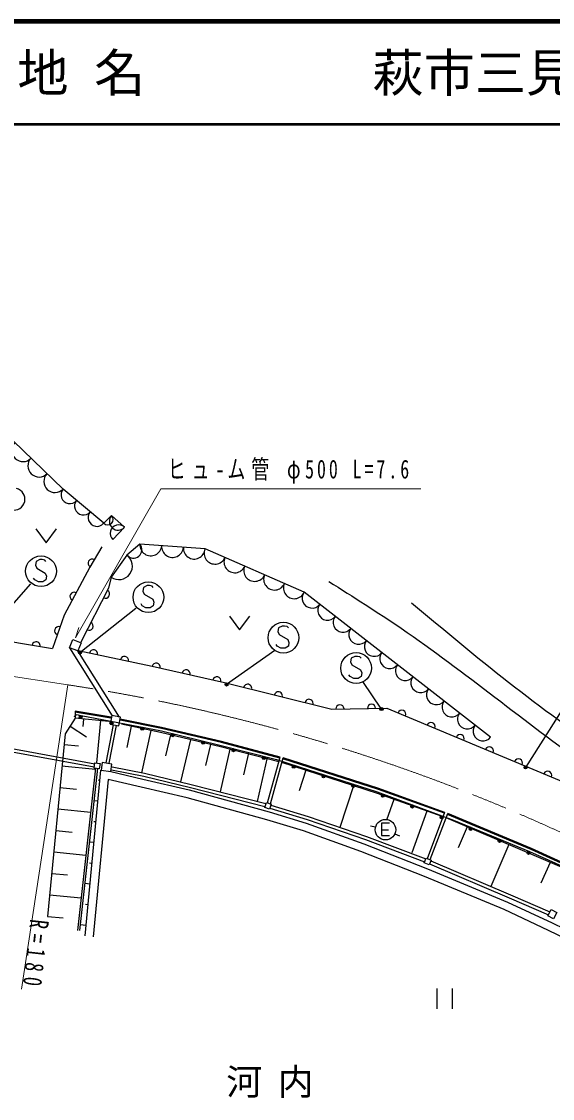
# Model space of a CAD drawing. Units: millimetres, scale not verified. Extents: x 40000 to 680000, y 20000 to 380000.
# Drawn here: x 370788 to 422599, y 275029 to 380000 of the extents above; entities that cross this region are included whole.
import ezdxf
from ezdxf.enums import TextEntityAlignment as Align

# ---------------------------------------------------------------- set-up
doc = ezdxf.new("R2010")
doc.units = ezdxf.units.MM
doc.header["$LTSCALE"] = 1000
doc.linetypes.add('CHAIN', pattern=[18.5, 12, -1.5, 3.5, -1.5])
for name, color, linetype, lineweight in [('M-BGD', 7, 'Continuous', 25), ('M-BMK', 2, 'CHAIN', 13), ('M-STR-HTXT', 7, 'Continuous', 13), ('M-STR-STRC', 7, 'Continuous', 25), ('M-TTL', 2, 'Continuous', 140), ('M-TTL-LINE', 7, 'Continuous', 50)]:
    doc.layers.add(name, color=color, linetype=linetype, lineweight=lineweight)
doc.layers.add('M-BMK-HTXT', color=7, linetype='Continuous')
doc.layers.add('M-TTL-TXT', color=7, linetype='Continuous')
doc.styles.add('ＭＳ ゴシック', font='')
doc.styles.get('ＭＳ ゴシック').set_extended_font_data('MS Gothic')

msp = doc.modelspace()

# ---------------------------------------------------------------- linework, layer by layer
at = {"layer": 'M-BGD'}
for p, q in [((379679, 312329), (375516, 318953)), ((380353, 312197), (376297, 318649)), ((376029, 312085), (375036, 310578)), ((379512, 312085), (376006, 312689)), ((376023, 312788), (376029, 312085)), ((379529, 312183), (376023, 312788)), ((379307, 311785), (376029, 312085)), ((376305, 312425), (376600, 312368)), ((376848, 312010), (376781, 311272)), ((378487, 311860), (378110, 307740)), ((375532, 311332), (377132, 310278)), ((379040, 307753), (379749, 311436)), ((379335, 307696), (380044, 311379)), ((384357, 310697), (380550, 311526)), ((381502, 311319), (381049, 309242)), ((383405, 310905), (382508, 306784)), ((375036, 310578), (373333, 292771)), ((390197, 309290), (384357, 310697)), ((385330, 310463), (384836, 308411)), ((387277, 309994), (386289, 305896)), ((367213, 309307), (377885, 307339)), ((367268, 309602), (377940, 307634)), ((374936, 309531), (376344, 309396)), ((389224, 309524), (388729, 307471)), ((391106, 309085), (390169, 304920)), ((395902, 307857), (390197, 309290)), ((392926, 308675), (392451, 306565)), ((394745, 308266), (393782, 303991)), ((394788, 303836), (396024, 308297)), ((395077, 303756), (396313, 308217)), ((405510, 304739), (396194, 307786)), ((374735, 307436), (378004, 307123)), ((378013, 307211), (376262, 291415)), ((378212, 307189), (376461, 291393)), ((376995, 290874), (378531, 307039)), ((379497, 306887), (382640, 306143)), ((398541, 307018), (397881, 304999)), ((378452, 306026), (378270, 306044)), ((382640, 306143), (387141, 305114)), ((403187, 305499), (401862, 301446)), ((374535, 305341), (376153, 305186)), ((387141, 305114), (394954, 302954)), ((411927, 302468), (405510, 304739)), ((378258, 304006), (377863, 304044)), ((407114, 304171), (406397, 302143)), ((374335, 303246), (377540, 302939)), ((394954, 302954), (398556, 301876)), ((410323, 303036), (408882, 298965)), ((410396, 298422), (412097, 302919)), ((410676, 298316), (412378, 302813)), ((420360, 298910), (412210, 302369)), ((378064, 301986), (377852, 302006)), ((398556, 301876), (404184, 299848)), ((405332, 301463), (404846, 301581)), ((414260, 301499), (413393, 299456)), ((374134, 301151), (375721, 300999)), ((405903, 301226), (406583, 301226)), ((407221, 300828), (407679, 300629)), ((377869, 299965), (377416, 300009)), ((404184, 299848), (410409, 297419)), ((418327, 299773), (416590, 295681)), ((373934, 299056), (377076, 298755)), ((424443, 297136), (420360, 298910)), ((377675, 297945), (377434, 297968)), ((410409, 297419), (418203, 294165)), ((422362, 298040), (421477, 296002)), ((373734, 296961), (375289, 296812)), ((377481, 295925), (376969, 295974)), ((373534, 294866), (376612, 294571)), ((377286, 293905), (377016, 293931)), ((418203, 294165), (422557, 292136)), ((373333, 292771), (374857, 292625)), ((377092, 291885), (376522, 291939)), ((422557, 292136), (428383, 289307)), ((411323, 285756), (411323, 283756)), ((412843, 283756), (412843, 285756))]:
    msp.add_line(p, q, dxfattribs=at)
for points in [[(379693, 329513), (380851, 330712), (379577, 331842), (378805, 331099), (374841, 334423), (367030, 341963)], [(372188, 330548), (373188, 329188), (374188, 330548)], [(378637, 328783), (377444, 326827), (374935, 322149), (373797, 318877)], [(382348, 329060), (381065, 327993), (379526, 325855)], [(416565, 310244), (398372, 324377), (388698, 328591), (382348, 329060)], [(379526, 325855), (379283, 324758), (376570, 319495)], [(351545, 322237), (359554, 321175), (366970, 320031), (373797, 318877)], [(391074, 322054), (392074, 320694), (393074, 322054)], [(376305, 318683), (383536, 317157), (390604, 315563), (401066, 312986), (406431, 313083), (425039, 305315), (427857, 302909), (428358, 302237)], [(375963, 312237), (375971, 312276), (376002, 312331), (376041, 312374), (376099, 312414), (376154, 312434), (376226, 312440), (376305, 312425)], [(376600, 312368), (384455, 310850), (390139, 309480), (395654, 308061), (397878, 307356), (405478, 304914), (412955, 302164), (420354, 299100), (424776, 297107), (429471, 294769), (436499, 290977), (443392, 286932), (446796, 284775), (452170, 281117)], [(395997, 308197), (390293, 309717), (384443, 311098), (380406, 311910)], [(396023, 308294), (390318, 309814), (384464, 311195), (380425, 312008)], [(412061, 302822), (405619, 305156), (396287, 308120)], [(412096, 302915), (405651, 305251), (396313, 308217)], [(379569, 307065), (382732, 306433), (387277, 305353), (394542, 303486)], [(379627, 307359), (382796, 306726), (387349, 305644), (394617, 303776)], [(422213, 291414), (417879, 293433), (410109, 296677), (403903, 299099), (398306, 301116), (394732, 302185), (386946, 304338), (382455, 305365), (379248, 306123), (377791, 290799)], [(395118, 303617), (398754, 302513), (404444, 300559), (410225, 298377)], [(395031, 303330), (398662, 302228), (404342, 300277), (410119, 298097)], [(424588, 297441), (420506, 299308), (412343, 302719)], [(424631, 297531), (420546, 299400), (412378, 302813)], [(406703, 301866), (405903, 301866), (405903, 300666), (406703, 300666)], [(410721, 298182), (418506, 294865), (422333, 293213)], [(410604, 297906), (418387, 294589), (422214, 292938)], [(441080, 262281), (442961, 279966), (440969, 281222), (437304, 283540), (434704, 285052), (431535, 286764), (428023, 288592), (422213, 291414)]]:
    msp.add_lwpolyline(points, dxfattribs=at)
for points in [[(375476, 318968), (375787, 319768), (376604, 319450), (376293, 318651)], [(380432, 312181), (379599, 312345), (379436, 311516), (380269, 311352)], [(377878, 307224), (377946, 307738), (378449, 307671), (378381, 307157)], [(379612, 307617), (378665, 307766), (378549, 307036), (379497, 306887)], [(394999, 303235), (394520, 303397), (394680, 303872), (395159, 303711)], [(410561, 297811), (410075, 298007), (410260, 298466), (410746, 298270)], [(422711, 292552), (422158, 292819), (422455, 293433), (423008, 293166)]]:
    msp.add_lwpolyline(points, close=True, dxfattribs=at)
for centre, radius in [((376571, 312221), 150), ((376571, 312221), 90), ((376571, 312221), 30), ((379569, 311642), 150), ((379569, 311642), 90), ((379569, 311642), 30), ((382567, 311062), 150), ((382567, 311062), 90), ((382567, 311062), 30), ((385546, 310433), 150), ((385546, 310433), 90), ((385546, 310433), 30), ((388515, 309717), 150), ((388515, 309717), 90), ((388515, 309717), 30), ((391475, 308981), 150), ((391475, 308981), 90), ((391475, 308981), 30), ((394432, 308220), 150), ((394432, 308220), 90), ((394432, 308220), 30), ((397353, 307365), 150), ((397353, 307365), 90), ((397353, 307365), 30), ((400260, 306433), 150), ((400260, 306433), 90), ((400260, 306433), 30), ((403167, 305499), 150), ((403167, 305499), 90), ((403167, 305499), 30), ((406059, 304541), 150), ((406059, 304541), 90), ((406059, 304541), 30), ((408925, 303487), 150), ((408925, 303487), 90), ((408925, 303487), 30), ((411790, 302432), 150), ((411790, 302432), 90), ((411790, 302432), 30), ((406303, 301226), 1000), ((414623, 301311), 150), ((414623, 301311), 90), ((414623, 301311), 30), ((417444, 300143), 150), ((417444, 300143), 90), ((417444, 300143), 30), ((420265, 298975), 150), ((420265, 298975), 90), ((420265, 298975), 30)]:
    msp.add_circle(centre, radius, dxfattribs=at)
for centre, radius, start, end in [((370935, 338193), 1086, 136.01008, 316.01008), ((372498, 336685), 1086, 136.01008, 316.01008), ((374060, 335177), 1086, 136.01008, 316.01008), ((370065, 333441), 1059, 257.00448, 77.00448), ((375502, 333869), 862, 140.02065, 320.02065), ((376823, 332761), 862, 140.02065, 320.02065), ((378144, 331653), 862, 140.02065, 320.02065), ((379191, 331471), 536, 223.90836, 43.90836), ((380214, 331277), 852, 138.41504, 318.41504), ((380272, 330112), 834, 45.99116, 225.99116), ((381706, 328526), 834, 219.74859, 39.74859), ((383406, 328981), 1061, 175.77787, 355.77787), ((385523, 328825), 1061, 175.77787, 355.77787), ((387639, 328669), 1061, 175.77787, 355.77787), ((389665, 328169), 1055, 156.46361, 336.46361), ((377677, 327208), 400, 58.62543, 238.62543), ((380296, 326924), 1317, 234.25839, 54.25839), ((391600, 327327), 1055, 156.46361, 336.46361), ((393535, 326484), 1055, 156.46361, 336.46361), ((395470, 325641), 1055, 156.46361, 336.46361), ((375912, 323971), 400, 61.78769, 241.78769), ((378991, 324191), 400, 242.72749, 62.72749), ((397405, 324798), 1055, 156.46361, 336.46361), ((399130, 323788), 960, 142.15892, 322.15892), ((400646, 322610), 960, 142.15892, 322.15892), ((377377, 321060), 400, 242.72749, 62.72749), ((402162, 321433), 960, 142.15892, 322.15892), ((374403, 320618), 400, 70.83024, 250.83024), ((403678, 320255), 960, 142.15892, 322.15892), ((372212, 319144), 400, 350.40518, 170.40518), ((405194, 319077), 960, 142.15892, 322.15892), ((377813, 318365), 400, 348.07963, 168.07963), ((380829, 317728), 400, 348.07963, 168.07963), ((406710, 317900), 960, 142.15892, 322.15892), ((383927, 317069), 400, 347.29304, 167.29304), ((408226, 316722), 960, 142.15892, 322.15892), ((386851, 316409), 400, 347.29304, 167.29304), ((389858, 315731), 400, 347.29304, 167.29304), ((409742, 315544), 960, 142.15892, 322.15892), ((392855, 315009), 400, 346.16161, 166.16161), ((411258, 314366), 960, 142.15892, 322.15892), ((395848, 314271), 400, 346.16161, 166.16161), ((398841, 313534), 400, 346.16161, 166.16161), ((401856, 313000), 400, 1.03435, 181.03435), ((404938, 313056), 400, 1.03435, 181.03435), ((407898, 312471), 400, 337.34133, 157.34133), ((412775, 313189), 960, 142.15892, 322.15892), ((414291, 312011), 960, 142.15892, 322.15892), ((410742, 311283), 400, 337.34133, 157.34133), ((415807, 310833), 960, 142.15892, 322.15892), ((413587, 310096), 400, 337.34133, 157.34133), ((416431, 308908), 400, 337.34133, 157.34133), ((419276, 307721), 400, 337.34133, 157.34133), ((422120, 306533), 400, 337.34133, 157.34133)]:
    msp.add_arc(centre, radius, start, end, dxfattribs=at)
for points, knots in [([(400786, 325417), (403154, 323925), (405521, 322432), (407831, 320856), (414077, 316593), (419900, 311716), (426086, 307371), (430309, 304404), (434701, 301686), (439083, 298942), (445747, 294771), (452388, 290543), (458530, 285655), (459228, 285099), (459921, 284534), (460613, 283970)], [0, 0, 0, 0, 1, 1, 1, 2, 2, 2, 3, 3, 3, 4, 4, 4, 5, 5, 5, 5]), ([(408855, 323324), (415104, 318122), (421352, 312919), (428169, 308533), (433646, 305008), (439490, 302011), (444858, 298358), (449764, 295019), (454273, 291133), (459238, 287762), (462660, 285486), (466280, 283474), (470154, 282098), (475268, 280299), (480816, 279733), (486316, 279899), (490691, 280031), (495036, 280626), (499119, 282002), (501855, 282923), (504474, 284195), (507094, 285467)], [0, 0, 0, 0, 1, 1, 1, 2, 2, 2, 3, 3, 3, 4, 4, 4, 5, 5, 5, 6, 6, 6, 7, 7, 7, 7])]:
    msp.add_open_spline(points, degree=3, knots=knots, dxfattribs=at)
at = {"layer": 'M-BMK'}
msp.add_line((375297, 315349), (360153, 317645), dxfattribs=at)
msp.add_arc((348308, 137384), 180000, 57.02289, 81.37656, dxfattribs=at)
at = {"layer": 'M-STR-HTXT'}
for p, q in [((376047, 319938), (376383, 320920)), ((375297, 315349), (370798, 285688))]:
    msp.add_line(p, q, dxfattribs=at)
msp.add_lwpolyline([(376047, 319938), (384393, 334461), (409743, 334461)], dxfattribs=at)
at = {"layer": 'M-STR-STRC'}
for p, q in [((367038, 319901), (371698, 325179)), ((376495, 318501), (381954, 322831)), ((427615, 319392), (419979, 307298)), ((395491, 318691), (390797, 315377)), ((405917, 312984), (404099, 315669))]:
    msp.add_line(p, q, dxfattribs=at)
for points in [[(373171, 327380), (373051, 327500), (372811, 327560), (372571, 327560), (372211, 327380), (372151, 327020), (372271, 326720), (373111, 326240), (373231, 325940), (373171, 325580), (372871, 325400), (372451, 325400), (372091, 325580), (371971, 325760)], [(383650, 324847), (383530, 324967), (383290, 325027), (383050, 325027), (382690, 324847), (382630, 324487), (382750, 324187), (383590, 323707), (383710, 323407), (383650, 323047), (383350, 322867), (382930, 322867), (382570, 323047), (382450, 323227)], [(396825, 320900), (396705, 321020), (396465, 321080), (396225, 321080), (395865, 320900), (395805, 320540), (395925, 320240), (396765, 319760), (396885, 319460), (396825, 319100), (396525, 318920), (396105, 318920), (395745, 319100), (395625, 319280)], [(403922, 317943), (403802, 318063), (403562, 318123), (403322, 318123), (402962, 317943), (402902, 317583), (403022, 317283), (403862, 316803), (403982, 316503), (403922, 316143), (403622, 315963), (403202, 315963), (402842, 316143), (402722, 316323)]]:
    msp.add_lwpolyline(points, dxfattribs=at)
for centre, radius in [((372691, 326420), 1500), ((383170, 323887), 1500), ((396345, 319940), 1500), ((376495, 318501), 150), ((376495, 318501), 90), ((376495, 318501), 30), ((403442, 316983), 1500), ((390797, 315377), 150), ((390797, 315377), 90), ((390797, 315377), 30), ((405917, 312984), 150), ((405917, 312984), 90), ((405917, 312984), 30), ((419979, 307298), 150), ((419979, 307298), 90), ((419979, 307298), 30)]:
    msp.add_circle(centre, radius, dxfattribs=at)
at = {"layer": 'M-TTL'}
msp.add_line((680000, 380000), (40000, 380000), dxfattribs=at)
at = {"layer": 'M-TTL-LINE'}
msp.add_line((40000, 370000), (680000, 370000), dxfattribs=at)

# ---------------------------------------------------------------- texts
at = {"layer": 'M-BMK-HTXT', "insert": (390776, 275087), "char_height": 2566, "attachment_point": 7, "style": 'ＭＳ ゴシック'}
msp.add_mtext('\\T1.43;河内', dxfattribs=at)
at = {"layer": 'M-STR-HTXT', "insert": (385060, 334961), "char_height": 1833, "attachment_point": 7, "style": 'ＭＳ ゴシック'}
msp.add_mtext('\\T1.33;\\W0.7;ヒュ-ム管\\~φ500\\~L=7.6', dxfattribs=at)
at = {"layer": 'M-STR-HTXT', "insert": (371619, 292558), "char_height": 1833, "attachment_point": 7, "rotation": 263.7, "style": 'ＭＳ ゴシック'}
msp.add_mtext('\\T1.61;\\W0.7;R=180', dxfattribs=at)
at = {"layer": 'M-TTL-TXT', "style": 'ＭＳ ゴシック'}
for s, p in [('地 名', (370380, 375000)), ('萩市三見', (405024, 375000))]:
    msp.add_text(s, height=3666, dxfattribs=at).set_placement(p, align=Align.MIDDLE_LEFT)

doc.saveas('drawing.dxf')
